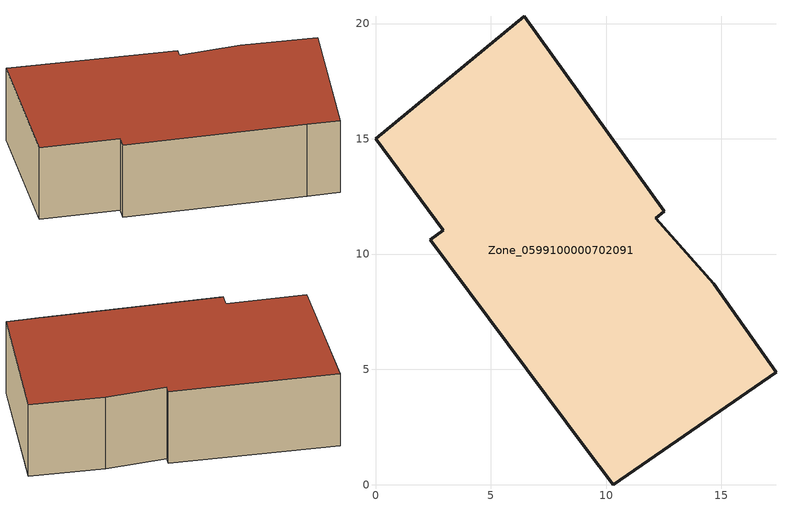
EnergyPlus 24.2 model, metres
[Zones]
Zone_0599100000702091
 floor ground (C_G): 12.16,11.56 14.67,8.71 17.37,4.87 10.31,0 9.1,1.6 2.38,10.62 2.94,11.03 0,15.01 6.45,20.31 12.53,11.85 z0
 wall outside (C_F): 2.94,11.03 2.38,10.62 9.1,1.6 10.31,0 17.37,4.87 14.67,8.71 12.16,11.56 12.53,11.85 6.45,20.31 0,15.01 2.94,11.03 z0:5.29
 roof outside (C_R): 6.45,20.31 0,15.01 2.94,11.03 2.38,10.62 9.1,1.6 10.31,0 17.37,4.87 14.67,8.71 12.16,11.56 12.53,11.85 z5.29
[BUILDING]
Pand.0599100000702091: North Axis=0; Terrain=City; Loads Convergence Tolerance Value=0.04; Temperature Convergence Tolerance Value=0.4; Solar Distribution=FullExterior; Maximum Number of Warmup Days=25; Minimum Number of Warmup Days=1
[Site:Location]
Rotterdam.The.Hague.AP_ZH_NLD Design_Conditions: Latitude=51.96; Longitude=4.45; Time Zone=1; Elevation=-4.5
[SITE:GROUNDTEMPERATURE:BUILDINGSURFACE]
18, 18, 18, 18, 18, 18, 18, 18, 18, 18, 18, 18
[MATERIAL] Thermal Absorptance=0.9; Solar Absorptance=0.7; Visible Absorptance=0.7
Name | Roughness | Thickness | Conductivity | Density | Specific Heat
G.TI.1946 | MediumSmooth | 0.15 | 1 | 540 | 1210
F.TI.1946 | Rough | 0.3 | 0.857143 | 1920 | 840
R.TI.1946 | MediumRough | 0.2 | 0.1 | 1500 | 1000
[CONSTRUCTION]
C_G: G.TI.1946
C_F: F.TI.1946
C_R: R.TI.1946
[ZONE]
Zone_0599100000702091: Type=1; Multiplier=1; Ceiling Height=Autocalculate; Volume=Autocalculate; Floor Area=autocalculate; Part of Total Floor Area=Yes
[ZONEINFILTRATION:DESIGNFLOWRATE]
Infil_Zone_0599100000702091: Zone or ZoneList or Space or SpaceList=Zone_0599100000702091; Schedule=AlwaysOn; Design Flow Rate Calculation Method=Flow/Area; Flow Rate per Floor Area=0.003; Constant Term Coefficient=1; Temperature Term Coefficient=0; Velocity Term Coefficient=0; Velocity Squared Term Coefficient=0
[HVACTEMPLATE:ZONE:IDEALLOADSAIRSYSTEM]
Zone_0599100000702091: Maximum Heating Supply Air Temperature=50; Minimum Cooling Supply Air Temperature=13; Maximum Heating Supply Air Humidity Ratio=0.0156; Minimum Cooling Supply Air Humidity Ratio=0.0077; Heating Limit=NoLimit; Cooling Limit=NoLimit; Dehumidification Control Type=ConstantSensibleHeatRatio; Cooling Sensible Heat Ratio=0.7; Dehumidification Setpoint=60; Humidification Control Type=None; Humidification Setpoint=30; Outdoor Air Method=None; Outdoor Air Flow Rate per Person=0.00944; Outdoor Air Flow Rate per Zone Floor Area=0; Outdoor Air Flow Rate per Zone=0; Demand Controlled Ventilation Type=None; Outdoor Air Economizer Type=NoEconomizer; Heat Recovery Type=None; Sensible Heat Recovery Effectiveness=0.7; Latent Heat Recovery Effectiveness=0.65
[ZONECONTROL:THERMOSTAT]
ThermostatControl_Zone_0599100000702091: Zone or ZoneList=Zone_0599100000702091; Control Type Schedule=DualSetpointControlType; Control 1=Thermostat_Zone_0599100000702091; Temperature Difference Between Cutout And Setpoint=0
[THERMOSTATSETPOINT:DUALSETPOINT]
Thermostat_Zone_0599100000702091: Heating Setpoint Temperature Schedule=HeatingSetpoint_Zone_0599100000702091; Cooling Setpoint Temperature Schedule=CoolingSetpoint_Zone_0599100000702091
[SCHEDULE:COMPACT]
HeatingSetpoint_Zone_0599100000702091: Through: 12/31, For: AllDays, Until: 24:00, 21
CoolingSetpoint_Zone_0599100000702091: Through: 12/31, For: AllDays, Until: 24:00, 24
DualSetpointControlType: Through: 12/31, For: AllDays, Until: 24:00, 4
AlwaysOn: Through: 12/31, For: AllDays, Until: 24:00, 1
